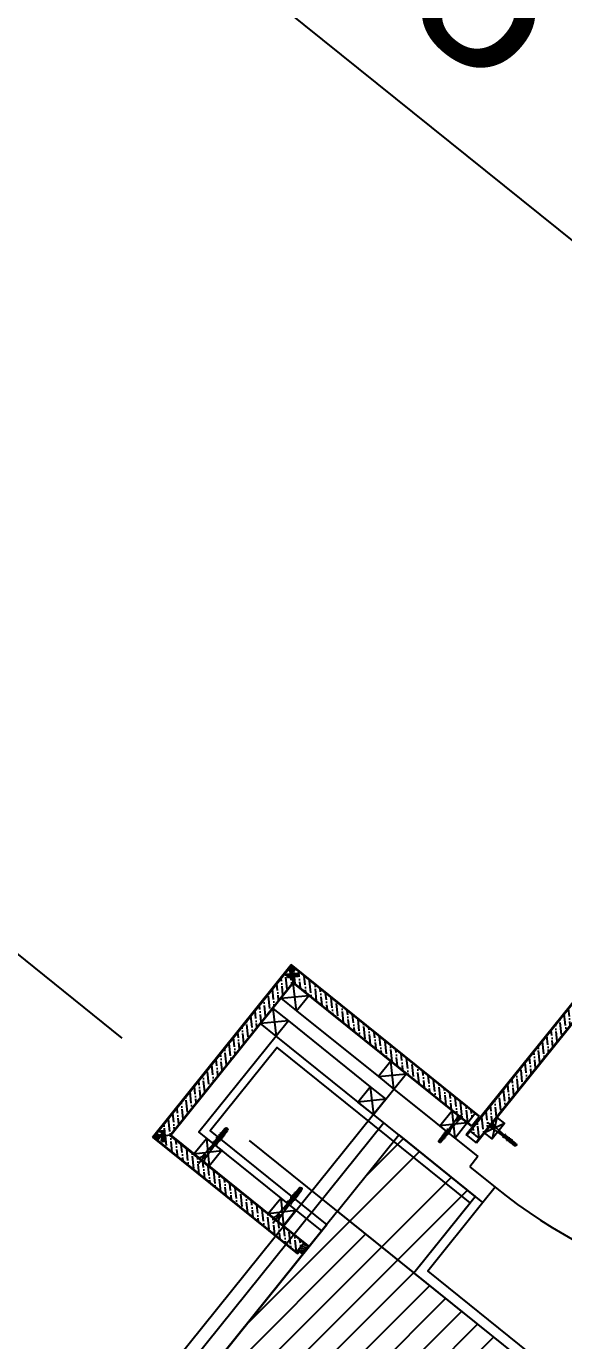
# Model space of a CAD drawing. Extents: x 83 to 143.2, y -2.6 to 70.8.
# Drawn here: x 114.537 to 115.36, y 39.33 to 41.343 of the extents above; entities that cross this region are included whole.
import ezdxf

# ---------------------------------------------------------------- set-up
doc = ezdxf.new("R2010")
doc.units = 0
doc.header["$MEASUREMENT"] = 0
doc.header["$PDMODE"] = 3
doc.header["$PDSIZE"] = 0.3
doc.linetypes.add('AXIS_100$0$A-AXIS$0$PHANTOM', pattern=[2.5, 1.25, -0.25, 0.25, -0.25, 0.25, -0.25])
doc.layers.get('0').update_dxf_attribs({"linetype": 'CONTINUOUS'})
doc.layers.get('DEFPOINTS').update_dxf_attribs({"linetype": 'CONTINUOUS'})
for name, color, linetype in [('00CONDAS-SERRUR', 3, 'CONTINUOUS'), ('00CONDAS-WOOD', 2, 'CONTINUOUS'), ('a-dim', 3, 'CONTINUOUS'), ('A-DOORS', 1, 'CONTINUOUS'), ('A-HATCH-CONC', 8, 'CONTINUOUS'), ('A-HATCH-WALL', 8, 'CONTINUOUS'), ('A-PLASTER', 8, 'CONTINUOUS'), ('A-PORTE', 1, 'CONTINUOUS'), ('A-sect-marble', 1, 'CONTINUOUS'), ('A-WALL', 4, 'CONTINUOUS'), ('AXIS_100$0$A-AXIS-100', 10, 'AXIS_100$0$A-AXIS$0$PHANTOM'), ('HA', 8, 'CONTINUOUS'), ('S-2ND-3RD-4-5-6TH$0$A-STR 2-3-4-5-6', 2, 'CONTINUOUS'), ('S-8TH$0$A-STR 7-8TH', 2, 'CONTINUOUS'), ('SERRUR', 3, 'CONTINUOUS'), ('WOOD', 2, 'CONTINUOUS')]:
    doc.layers.add(name, color=color, linetype=linetype)
doc.styles.add('A100-STEXT', font='ARIAL.TTF', dxfattribs={"height": 0.25})
doc.dimstyles.new('A100-DIM', dxfattribs={"dimtxt": 0.25, "dimasz": 0.2, "dimexe": 0.1, "dimexo": 0.3, "dimgap": 0.1, "dimtad": 1, "dimlfac": 100, "dimrnd": 0.5, "dimdsep": 46, "dimtxsty": 'A100-STEXT', "dimblk1": 'OBLIQUE', "dimblk2": 'OBLIQUE', "dimsah": 1, "dimcen": -0.05, "dimdle": 0.1, "dimclrd": 15, "dimclre": 15, "dimclrt": 256, "dimadec": 0, "dimazin": 0, "dimtfac": 0.28, "dimtix": 1, "dimtmove": 2, "dimatfit": 3, "dimldrblk": 'OBLIQUE', "dimfxl": 0, "dimtolj": 1, "dimarcsym": 0})
pattern_1 = [(231.1937094, (71.403425, 396.891095), (0.00228869687, -0.02108937805), [0.00075, -0.01425]), (321.1937094, (71.403756, 396.88313), (0.02108937805, 0.00228869687), [0.0015, -0.0135]), (276.1937094, (71.404468, 396.886407), (0.01168903746, -0.0094003406), [0.0010605, -0.0031815, 0.0010605, -0.002121, 0.007425, -0.00636470343]), (276.1937094, (71.403311, 396.89215), (0.01168903746, -0.0094003406), [0.00106065, -0.0021213, 0.00106065, -0.01697060343]), (276.1937094, (71.40119, 396.887118), (0.01168903746, -0.0094003406), [0.00106065, -0.0201525534]), (276.1937094, (71.399665, 396.88642), (0.01168903746, -0.0094003406), [0.00106065, -0.0201525534]), (276.1937094, (71.402244, 396.887233), (0.01168903746, -0.0094003406), [0.00106065, -0.0201525534]), (276.1937094, (71.403299, 396.887347), (0.01168903746, -0.0094003406), [0.0021213, -0.0190919034]), (276.1937094, (71.409715, 396.877375), (0.01168903746, -0.0094003406), [0.0021213, -0.0190919034]), (276.1937094, (71.404823, 396.888046), (0.01168903746, -0.0094003406), [0.0042426, -0.0169706034]), (276.1937094, (71.405878, 396.888161), (0.01168903746, -0.0094003406), [0.0042426, -0.0169706034]), (276.1937094, (71.403274, 396.877743), (0.01168903746, -0.0094003406), [0.0042426, -0.0169706034]), (276.1937094, (71.407517, 396.887805), (0.01168903746, -0.0094003406), [0.00318198, -0.0180312234]), (276.1937094, (71.41115, 396.888733), (0.01168903746, -0.0094003406), [0.00318198, -0.0180312234]), (276.1937094, (71.409041, 396.888504), (0.01168903746, -0.0094003406), [0.00318198, -0.0180312234]), (276.1937094, (71.406438, 396.878086), (0.01168903746, -0.0094003406), [0.005303301, -0.0159099024]), (276.1937094, (71.407962, 396.878785), (0.01168903746, -0.0094003406), [0.005303301, -0.0159099024]), (276.1937094, (71.4041, 396.879966), (0.01168903746, -0.0094003406), [0.0074246212, -0.0137885822]), (257.7587606, (71.403654, 396.888986), (-0.00940034059, -0.01168903746), [0.00167705085, -0.0318639687]), (257.7587606, (71.405281, 396.8838284), (-0.00940034059, -0.01168903746), [0.00167705085, -0.0318639687]), (257.7587606, (71.404582, 396.885353), (-0.00940034059, -0.01168903746), [0.00167705085, -0.0318639687]), (257.7587606, (71.4029554, 396.890511), (-0.00940034059, -0.01168903746), [0.003354102, -0.03018691765]), (257.7587606, (71.4063354, 396.883943), (-0.00940034059, -0.01168903746), [0.00503115294, -0.0285098667]), (257.7587606, (71.40786, 396.884642), (-0.00940034059, -0.01168903746), [0.0067082039, -0.0268328157]), (257.7587606, (71.4093844, 396.8853406), (-0.00940034059, -0.01168903746), [0.0067082039, -0.0268328157]), (257.7587606, (71.414301, 396.884274), (-0.00940034059, -0.01168903746), [0.0067082039, -0.0268328157]), (257.7587606, (71.413132, 396.885214), (-0.00940034059, -0.01168903746), [0.008385255, -0.02515576465]), (257.7587606, (71.411493, 396.8855694), (-0.00940034059, -0.01168903746), [0.008385255, -0.02515576465]), (294.6286582, (71.4035276, 396.8852384), (0.01168903746, -0.00940034059), [0.00167705085, -0.0318639687]), (294.6286582, (71.403769, 396.887932), (0.01168903746, -0.00940034059), [0.00167705085, -0.0318639687]), (294.6286582, (71.4034254, 396.891095), (0.01168903746, -0.00940034059), [0.003354102, -0.03018691765]), (294.6286582, (71.402359, 396.8861784), (0.01168903746, -0.00940034059), [0.003354102, -0.03018691765]), (294.6286582, (71.403781, 396.892734), (0.01168903746, -0.00940034059), [0.00503115294, -0.0285098667]), (294.6286582, (71.404721, 396.893903), (0.01168903746, -0.00940034059), [0.0067082039, -0.0268328157]), (294.6286582, (71.396845, 396.882913), (0.01168903746, -0.00940034059), [0.0067082039, -0.0268328157]), (294.6286582, (71.401304, 396.886064), (0.01168903746, -0.00940034059), [0.0067082039, -0.0268328157]), (294.6286582, (71.398255, 396.884666), (0.01168903746, -0.00940034059), [0.008385255, -0.02515576465]), (294.6286582, (71.39978, 396.885365), (0.01168903746, -0.00940034059), [0.008385255, -0.02515576465])]

# ---------------------------------------------------------------- blocks, each defined once
blk = doc.blocks.new('_OBLIQUE')
at = {"color": 0, "linetype": 'ByBlock'}
blk.add_line((-0.5, -0.5), (0.5, 0.5), dxfattribs=at)
blk = doc.blocks.new('*D50')
at = {"layer": 'a-dim', "color": 15, "lineweight": -2}
for p, q in [((114.295, 43.077), (114.5582, 43.4012)), ((117.1234, 41.1902), (114.4176, 43.3866)), ((116.8455, 41.0066), (117.1087, 41.3309))]:
    blk.add_line(p, q, dxfattribs=at)
at = {"layer": 'DEFPOINTS', "color": 0}
for p in [(114.4952, 43.3236), (114.106, 42.8441), (116.6565, 40.7737)]:
    blk.add_point(p, dxfattribs=at)
at = {"layer": 'a-dim', "color": 15, "lineweight": -2, "xscale": 0.2, "yscale": 0.2, "zscale": 0.2}
for p, rotation in [((114.4952, 43.3236), 140.9320866278699), ((117.0457, 41.2532), 320.9320866278699)]:
    blk.add_blockref('_OBLIQUE', p, dxfattribs=dict(at, rotation=rotation))
at = {"layer": 'a-dim', "insert": (115.914, 42.4652), "char_height": 0.25, "attachment_point": 5, "rotation": 320.9321, "style": 'A100-STEXT'}
blk.add_mtext('\\A1;328.5', dxfattribs=at)
blk = doc.blocks.new('*D72')
at = {"layer": 'a-dim', "color": 15, "lineweight": -2}
for p, q in [((114.1535, 42.2091), (113.9868, 42.0017)), ((113.9715, 42.1423), (115.9586, 40.5442)), ((115.9848, 40.7364), (115.818, 40.529))]:
    blk.add_line(p, q, dxfattribs=at)
at = {"layer": 'DEFPOINTS', "color": 0}
for p in [(114.3416, 42.4429), (116.1728, 40.9702), (115.8807, 40.6069)]:
    blk.add_point(p, dxfattribs=at)
at = {"layer": 'a-dim', "color": 15, "lineweight": -2, "xscale": 0.2, "yscale": 0.2, "zscale": 0.2}
for p, rotation in [((114.0494, 42.0796), 141.1937093686047), ((115.8807, 40.6069), 321.1937093686047)]:
    blk.add_blockref('_OBLIQUE', p, dxfattribs=dict(at, rotation=rotation))
at = {"layer": 'a-dim', "insert": (115.1078, 41.5207), "char_height": 0.25, "attachment_point": 5, "rotation": 321.1937, "style": 'A100-STEXT'}
blk.add_mtext('\\A1;235', dxfattribs=at)
blk = doc.blocks.new('*D89')
at = {"layer": 'a-dim', "color": 15, "lineweight": -2}
for p, q in [((116.596, 39.7957), (116.8362, 39.6026)), ((116.8209, 39.7432), (115.3955, 37.9707)), ((113.4055, 35.4962), (114.9228, 37.3829)), ((113.4747, 35.5688), (113.5461, 35.5114))]:
    blk.add_line(p, q, dxfattribs=at)
at = {"layer": 'DEFPOINTS', "color": 0}
for p in [(116.3623, 39.9837), (116.7583, 39.6652), (113.2409, 35.7568)]:
    blk.add_point(p, dxfattribs=at)
at = {"layer": 'a-dim', "color": 15, "lineweight": -2, "xscale": 0.2, "yscale": 0.2, "zscale": 0.2}
for p, rotation in [((116.7583, 39.6652), 51.19370935230358), ((113.4682, 35.5741), 231.1937093523036)]:
    blk.add_blockref('_OBLIQUE', p, dxfattribs=dict(at, rotation=rotation))
at = {"layer": 'a-dim', "insert": (115.057, 37.7589), "char_height": 0.25, "attachment_point": 5, "rotation": 51.1937, "style": 'A100-STEXT'}
blk.add_mtext('\\A1;525', dxfattribs=at)
blk = doc.blocks.new('P90E21.5D')
at = {"layer": 'A-PORTE'}
for p, q in [((0, 0), (-0.0313, -0.039)), ((0.1675, -0.1347), (0, 0)), ((-0.0313, -0.039), (0.0972, -0.1424)), ((0.0972, -0.1424), (0.1098, -0.1268)), ((0.1098, -0.1268), (0.1487, -0.1581)), ((0.1487, -0.1581), (0.1675, -0.1347)), ((0.1299, -0.1815), (0.155, -0.1503)), ((0.1487, -0.1581), (0.8033, -0.6845)), ((0.7845, -0.7079), (0.1299, -0.1815)), ((-0.564, -0.7013), (-0.5327, -0.6624)), ((-0.5327, -0.6624), (-0.4041, -0.7658)), ((-0.3965, -0.8361), (-0.564, -0.7013)), ((-0.4041, -0.7658), (-0.4166, -0.7814)), ((-0.4166, -0.7814), (-0.3777, -0.8127)), ((-0.3777, -0.8127), (-0.3965, -0.8361))]:
    blk.add_line(p, q, dxfattribs=at)
blk.add_arc((0.1487, -0.1581), 0.84, 231.1937, 321.1937, dxfattribs=at)
blk = doc.blocks.new('VICE')
at = {"layer": '00CONDAS-SERRUR'}
for p, q in [((-0.0582, 0.0033), (-0.0937, 0.0033)), ((-0.0582, 0.0033), (-0.0937, 0.0033)), ((-0.0582, 0.0018), (-0.0937, 0.0018)), ((-0.0582, 0.0018), (-0.0937, 0.0018)), ((-0.0903, 0), (-0.0164, 0.0039)), ((-0.0903, 0), (-0.0164, 0.0039)), ((-0.0903, 0), (-0.0164, -0.0039)), ((-0.0855, 0.0004), (-0.0851, -0.0005)), ((-0.0826, 0.0006), (-0.0822, -0.0006)), ((-0.0814, 0.005), (-0.0817, 0.0048)), ((-0.0814, 0.005), (-0.0817, 0.0048)), ((-0.0817, 0.0048), (-0.0812, 0.0033)), ((-0.0817, 0.0048), (-0.0812, 0.0033)), ((-0.0814, 0.005), (-0.0814, 0.005)), ((-0.0799, 0.0033), (-0.0814, 0.005)), ((-0.0799, 0.0033), (-0.0814, 0.005)), ((-0.0814, 0.005), (-0.0814, 0.005)), ((-0.0798, 0.0008), (-0.0792, -0.0008)), ((-0.0769, 0.005), (-0.0772, 0.0048)), ((-0.0769, 0.005), (-0.0772, 0.0048)), ((-0.0772, 0.0048), (-0.0768, 0.0033)), ((-0.0772, 0.0048), (-0.0768, 0.0033)), ((-0.077, 0.0009), (-0.0763, -0.001)), ((-0.0755, 0.0033), (-0.0769, 0.005)), ((-0.0769, 0.005), (-0.0769, 0.005)), ((-0.0769, 0.005), (-0.0769, 0.005)), ((-0.0755, 0.0033), (-0.0769, 0.005)), ((-0.0742, 0.0011), (-0.0733, -0.0012)), ((-0.0725, 0.005), (-0.0728, 0.0048)), ((-0.0725, 0.005), (-0.0728, 0.0048)), ((-0.0728, 0.0048), (-0.0724, 0.0033)), ((-0.0728, 0.0048), (-0.0724, 0.0033)), ((-0.0725, 0.005), (-0.0725, 0.005)), ((-0.0711, 0.0033), (-0.0725, 0.005)), ((-0.0711, 0.0033), (-0.0725, 0.005)), ((-0.0725, 0.005), (-0.0725, 0.005)), ((-0.0714, 0.0013), (-0.0704, -0.0013)), ((-0.0685, 0.0014), (-0.0675, -0.0015)), ((-0.0681, 0.005), (-0.0684, 0.0048)), ((-0.0681, 0.005), (-0.0684, 0.0048)), ((-0.0684, 0.0048), (-0.0679, 0.0033)), ((-0.0684, 0.0048), (-0.0679, 0.0033)), ((-0.0681, 0.005), (-0.0681, 0.005)), ((-0.0666, 0.0033), (-0.0681, 0.005)), ((-0.0681, 0.005), (-0.0681, 0.005)), ((-0.0666, 0.0033), (-0.0681, 0.005)), ((-0.0657, 0.0016), (-0.0645, -0.0017)), ((-0.0629, 0.0018), (-0.0616, -0.0019)), ((-0.0601, 0.0019), (-0.0586, -0.002)), ((-0.0573, 0.0021), (-0.0557, -0.0022)), ((-0.0567, 0.0048), (-0.0552, 0.0048)), ((-0.0567, 0.0048), (-0.0552, 0.0048)), ((-0.0543, 0.0023), (-0.0525, -0.0024)), ((-0.0513, 0.0025), (-0.0494, -0.0026)), ((-0.0485, 0.0026), (-0.0465, -0.0027)), ((-0.0457, 0.0028), (-0.0436, -0.0029)), ((-0.0429, 0.003), (-0.0406, -0.0031)), ((-0.04, 0.0031), (-0.0377, -0.0033)), ((-0.0102, 0.0074), (-0.0164, 0.0039)), ((-0.0102, 0.0074), (-0.0164, 0.0039)), ((-0.0102, 0.0074), (-0.0164, 0.0039)), ((-0.0102, 0.0074), (-0.0164, 0.0039)), ((-0.0164, 0.0039), (-0.0164, -0.0039)), ((-0.0164, -0.0039), (-0.0164, 0.0039)), ((-0.0164, 0.0039), (-0.0164, -0.0039)), ((-0.0164, -0.0039), (-0.0164, 0.0039)), ((-0.0102, 0.0012), (-0.0127, 0.0012)), ((-0.0127, 0.0012), (-0.0127, -0.0012)), ((-0.0102, 0.0012), (-0.0127, 0.0012)), ((-0.0127, -0.0012), (-0.0127, 0.0012)), ((-0.0102, 0.0012), (-0.0127, 0.0012)), ((-0.0127, 0.0012), (-0.0127, -0.0012)), ((-0.0102, 0.0012), (-0.0127, 0.0012)), ((-0.0127, -0.0012), (-0.0127, 0.0012)), ((-0.0102, 0.0074), (-0.0102, 0.0012)), ((-0.0102, 0.0012), (-0.0102, 0.0074)), ((-0.0102, 0.0074), (-0.0102, 0.0012)), ((-0.0102, 0.0012), (-0.0102, 0.0074)), ((-0.0582, -0.0018), (-0.0937, -0.0018)), ((-0.0582, -0.0018), (-0.0937, -0.0018)), ((-0.0582, -0.0033), (-0.0937, -0.0033)), ((-0.0582, -0.0033), (-0.0937, -0.0033)), ((-0.0817, -0.0048), (-0.0812, -0.0033)), ((-0.0817, -0.0048), (-0.0812, -0.0033)), ((-0.0814, -0.005), (-0.0817, -0.0048)), ((-0.0814, -0.005), (-0.0817, -0.0048)), ((-0.0799, -0.0033), (-0.0814, -0.005)), ((-0.0799, -0.0033), (-0.0814, -0.005)), ((-0.0814, -0.005), (-0.0814, -0.005)), ((-0.0814, -0.005), (-0.0814, -0.005)), ((-0.0772, -0.0048), (-0.0768, -0.0033)), ((-0.0772, -0.0048), (-0.0768, -0.0033)), ((-0.0769, -0.005), (-0.0772, -0.0048)), ((-0.0769, -0.005), (-0.0772, -0.0048)), ((-0.0755, -0.0033), (-0.0769, -0.005)), ((-0.0755, -0.0033), (-0.0769, -0.005)), ((-0.0769, -0.005), (-0.0769, -0.005)), ((-0.0769, -0.005), (-0.0769, -0.005)), ((-0.0728, -0.0048), (-0.0724, -0.0033)), ((-0.0728, -0.0048), (-0.0724, -0.0033)), ((-0.0725, -0.005), (-0.0728, -0.0048)), ((-0.0725, -0.005), (-0.0728, -0.0048)), ((-0.0711, -0.0033), (-0.0725, -0.005)), ((-0.0711, -0.0033), (-0.0725, -0.005)), ((-0.0725, -0.005), (-0.0725, -0.005)), ((-0.0725, -0.005), (-0.0725, -0.005)), ((-0.0684, -0.0048), (-0.0679, -0.0033)), ((-0.0684, -0.0048), (-0.0679, -0.0033)), ((-0.0681, -0.005), (-0.0684, -0.0048)), ((-0.0681, -0.005), (-0.0684, -0.0048)), ((-0.0666, -0.0033), (-0.0681, -0.005)), ((-0.0666, -0.0033), (-0.0681, -0.005)), ((-0.0681, -0.005), (-0.0681, -0.005)), ((-0.0681, -0.005), (-0.0681, -0.005)), ((-0.0567, -0.0048), (-0.0552, -0.0048)), ((-0.0567, -0.0048), (-0.0552, -0.0048)), ((-0.0102, -0.0074), (-0.0164, -0.0039)), ((-0.0102, -0.0074), (-0.0164, -0.0039)), ((-0.0102, -0.0074), (-0.0164, -0.0039)), ((-0.0102, -0.0074), (-0.0164, -0.0039)), ((-0.0102, -0.0012), (-0.0127, -0.0012)), ((-0.0102, -0.0012), (-0.0127, -0.0012)), ((-0.0102, -0.0012), (-0.0127, -0.0012)), ((-0.0102, -0.0012), (-0.0127, -0.0012)), ((-0.0102, -0.0012), (-0.0102, -0.0074)), ((-0.0102, -0.0074), (-0.0102, -0.0012)), ((-0.0102, -0.0012), (-0.0102, -0.0074)), ((-0.0102, -0.0074), (-0.0102, -0.0012))]:
    blk.add_line(p, q, dxfattribs=at)
for centre, radius, start, end in [((-0.0937, 0), 0.00335, 90, 270), ((-0.0937, 0), 0.00335, 90, 270), ((-0.0937, 0), 0.00185, 90, 270), ((-0.0937, 0), 0.00185, 90, 270), ((-0.0582, 0.0048), 0.0015, 270, 0), ((-0.0582, 0.0048), 0.003, 270, 0), ((-0.0582, 0.0048), 0.0015, 270, 0), ((-0.0582, 0.0048), 0.003, 270, 0), ((-0.0582, -0.0048), 0.003, 0, 90), ((-0.0582, -0.0048), 0.003, 0, 90), ((-0.0582, -0.0048), 0.0015, 0, 90), ((-0.0582, -0.0048), 0.0015, 0, 90)]:
    blk.add_arc(centre, radius, start, end, dxfattribs=at)
at = {"layer": 'HA'}
blk.add_line((-0.0255, 0), (0, 0), dxfattribs=at)

msp = doc.modelspace()

# ---------------------------------------------------------------- hatches: boundary and pattern name
at = {"layer": 'A-HATCH-CONC', "ltscale": 4}
h = msp.add_hatch(dxfattribs=at)
h.set_pattern_fill('ANSI31', color=256, scale=0.25, style=0)
h.set_pattern_definition([(45, (91.649424, -3e-10), (-0.022097087, 0.022097087), [])])
h.paths.add_polyline_path([(115.2862, 39.30918), (115.01346, 39.52852), (112.77896, 36.74999), (113.2281, 36.74999)])
at = {"layer": 'A-HATCH-WALL', "ltscale": 4}
h = msp.add_hatch(dxfattribs=at)
h.set_pattern_fill('ANSI32', color=256, scale=0.25, style=0)
h.set_pattern_definition([(45, (91.64942, -3e-10), (-0.06629126, 0.06629126), []), (45, (91.69362, -3e-10), (-0.06629126, 0.06629126), [])])
h.paths.add_polyline_path([(115.10746, 39.64541), (115.01346, 39.52852), (115.13035, 39.43452), (115.22435, 39.55141)])
at = {"layer": 'HA'}
h = msp.add_hatch(dxfattribs=at)
h.set_pattern_fill('ANSI36', color=256, scale=0.06, angle=51.19371, style=0)
h.set_pattern_definition([(96.1937, (115.2303564, 39.640254), (-0.00887228, 0.01223921), [0.01875, -0.00375, 0, -0.00375])])
h.paths.add_polyline_path([(115.68885, 40.2391), (115.21633, 39.65153), (115.23036, 39.64025), (115.70288, 40.22782)])
h = msp.add_hatch(dxfattribs=at)
h.set_pattern_fill('WOODFACE', color=256, scale=0.015, angle=51.19371, style=0)
h.set_pattern_definition([(51.1937094, (-243.284091, 5.586745), (0.02108937805, 0.00228869687), [0.00075, -0.01425]), (321.1937094, (-243.27624, 5.58813), (0.00228869687, -0.02108937805), [0.0015, -0.0135]), (6.1937094, (-243.279289, 5.586732), (0.01168903746, -0.0094003406), [0.0010605, -0.0031815, 0.0010605, -0.002121, 0.007425, -0.00636470343]), (6.1937094, (-243.285146, 5.58663), (0.01168903746, -0.0094003406), [0.00106065, -0.0021213, 0.00106065, -0.01697060343]), (6.1937094, (-243.280687, 5.589781), (0.01168903746, -0.0094003406), [0.00106065, -0.0201525534]), (6.1937094, (-243.280331, 5.59142), (0.01168903746, -0.0094003406), [0.00106065, -0.0201525534]), (6.1937094, (-243.280572, 5.588727), (0.01168903746, -0.0094003406), [0.00106065, -0.0201525534]), (6.1937094, (-243.280458, 5.587672), (0.01168903746, -0.0094003406), [0.0021213, -0.0190919034]), (6.1937094, (-243.269341, 5.583544), (0.01168903746, -0.0094003406), [0.0021213, -0.0190919034]), (6.1937094, (-243.280813, 5.586034), (0.01168903746, -0.0094003406), [0.0042426, -0.0169706034]), (6.1937094, (-243.280699, 5.584979), (0.01168903746, -0.0094003406), [0.0042426, -0.0169706034]), (6.1937094, (-243.271082, 5.589757), (0.01168903746, -0.0094003406), [0.0042426, -0.0169706034]), (6.1937094, (-243.28, 5.583455), (0.01168903746, -0.0094003406), [0.00318198, -0.0180312234]), (6.1937094, (-243.280127, 5.579707), (0.01168903746, -0.0094003406), [0.00318198, -0.0180312234]), (6.1937094, (-243.280356, 5.581816), (0.01168903746, -0.0094003406), [0.00318198, -0.0180312234]), (6.1937094, (-243.270739, 5.586593), (0.01168903746, -0.0094003406), [0.005303301, -0.0159099024]), (6.1937094, (-243.271094, 5.584954), (0.01168903746, -0.0094003406), [0.005303301, -0.0159099024]), (6.1937094, (-243.273077, 5.588473), (0.01168903746, -0.0094003406), [0.0074246212, -0.0137885822]), (24.6286582, (-243.281982, 5.5869735), (0.0094003406, 0.01168903746), [0.00167705085, -0.0318639687]), (24.6286582, (-243.2765955, 5.586491), (0.0094003406, 0.01168903746), [0.00167705085, -0.0318639687]), (24.6286582, (-243.2782344, 5.586847), (0.0094003406, 0.01168903746), [0.00167705085, -0.0318639687]), (24.6286582, (-243.283621, 5.587329), (0.0094003406, 0.01168903746), [0.003354102, -0.03018691765]), (24.6286582, (-243.276481, 5.585437), (0.0094003406, 0.01168903746), [0.00503115294, -0.0285098667]), (24.6286582, (-243.2768366, 5.583798), (0.0094003406, 0.01168903746), [0.0067082039, -0.0268328157]), (24.6286582, (-243.277192, 5.582159), (0.0094003406, 0.01168903746), [0.0067082039, -0.0268328157]), (24.6286582, (-243.2750956, 5.5775855), (0.0094003406, 0.01168903746), [0.0067082039, -0.0268328157]), (24.6286582, (-243.2762645, 5.5785255), (0.0094003406, 0.01168903746), [0.008385255, -0.02515576465]), (24.6286582, (-243.2769634, 5.58005), (0.0094003406, 0.01168903746), [0.008385255, -0.02515576465]), (347.7587605, (-243.278349, 5.587901), (0.01168903746, -0.00940034059), [0.00167705085, -0.0318639687]), (347.7587605, (-243.280928, 5.587088), (0.01168903746, -0.00940034059), [0.00167705085, -0.0318639687]), (347.7587605, (-243.284091, 5.586745), (0.01168903746, -0.00940034059), [0.003354102, -0.03018691765]), (347.7587605, (-243.279518, 5.588841), (0.01168903746, -0.00940034059), [0.003354102, -0.03018691765]), (347.7587605, (-243.285616, 5.586046), (0.01168903746, -0.00940034059), [0.00503115294, -0.0285098667]), (347.7587605, (-243.286556, 5.584877), (0.01168903746, -0.00940034059), [0.0067082039, -0.0268328157]), (347.7587605, (-243.277511, 5.594927), (0.01168903746, -0.00940034059), [0.0067082039, -0.0268328157]), (347.7587605, (-243.279632, 5.589896), (0.01168903746, -0.00940034059), [0.0067082039, -0.0268328157]), (347.7587605, (-243.278921, 5.5931736), (0.01168903746, -0.00940034059), [0.008385255, -0.02515576465]), (347.7587605, (-243.2792766, 5.591535), (0.01168903746, -0.00940034059), [0.008385255, -0.02515576465])])
h.paths.add_polyline_path([(114.94885, 39.90001), (114.94383, 39.89378), (114.94261, 39.90502)])
h.paths.add_polyline_path([(114.94383, 39.89378), (114.9376, 39.89879), (114.94261, 39.90502)])
h = msp.add_hatch(dxfattribs=at)
h.set_pattern_fill('ANSI36', color=256, scale=0.06, angle=51.19371, style=0)
h.set_pattern_definition([(96.1937, (115.212771, 39.6646625), (-0.00887228, 0.01223921), [0.01875, -0.00375, 0, -0.00375])])
h.paths.add_polyline_path([(114.94885, 39.90001), (114.94383, 39.89378), (114.94399, 39.89237), (114.95194, 39.89323), (114.95248, 39.88826), (114.94453, 39.8874), (114.94536, 39.87972), (115.21277, 39.66466), (115.22405, 39.67869)])
h = msp.add_hatch(dxfattribs=at)
h.set_pattern_fill('ANSI36', color=256, scale=0.06, angle=51.19371, style=0)
h.set_pattern_definition([(96.1937, (114.750238, 39.6370884), (-0.00887228, 0.01223921), [0.01875, -0.00375, 0, -0.00375])])
h.paths.add_polyline_path([(114.93657, 39.88654), (114.93603, 39.89151), (114.94399, 39.89237), (114.94383, 39.89378), (114.9376, 39.89879), (114.73621, 39.64837), (114.74245, 39.64336), (114.74385, 39.64351), (114.74299, 39.65146), (114.74796, 39.652), (114.74882, 39.64405), (114.7565, 39.64488), (114.94536, 39.87972), (114.94453, 39.8874)])
h = msp.add_hatch(dxfattribs=at)
h.set_pattern_fill('WOODFACE', color=256, scale=0.015, angle=51.19371, style=0)
h.set_pattern_definition([(51.1937094, (-243.284091, 5.586745), (0.02108937805, 0.00228869687), [0.00075, -0.01425]), (321.1937094, (-243.27624, 5.58813), (0.00228869687, -0.02108937805), [0.0015, -0.0135]), (6.1937094, (-243.279289, 5.586732), (0.01168903746, -0.0094003406), [0.0010605, -0.0031815, 0.0010605, -0.002121, 0.007425, -0.00636470343]), (6.1937094, (-243.285146, 5.58663), (0.01168903746, -0.0094003406), [0.00106065, -0.0021213, 0.00106065, -0.01697060343]), (6.1937094, (-243.280687, 5.589781), (0.01168903746, -0.0094003406), [0.00106065, -0.0201525534]), (6.1937094, (-243.280331, 5.59142), (0.01168903746, -0.0094003406), [0.00106065, -0.0201525534]), (6.1937094, (-243.280572, 5.588727), (0.01168903746, -0.0094003406), [0.00106065, -0.0201525534]), (6.1937094, (-243.280458, 5.587672), (0.01168903746, -0.0094003406), [0.0021213, -0.0190919034]), (6.1937094, (-243.269341, 5.583544), (0.01168903746, -0.0094003406), [0.0021213, -0.0190919034]), (6.1937094, (-243.280813, 5.586034), (0.01168903746, -0.0094003406), [0.0042426, -0.0169706034]), (6.1937094, (-243.280699, 5.584979), (0.01168903746, -0.0094003406), [0.0042426, -0.0169706034]), (6.1937094, (-243.271082, 5.589757), (0.01168903746, -0.0094003406), [0.0042426, -0.0169706034]), (6.1937094, (-243.28, 5.583455), (0.01168903746, -0.0094003406), [0.00318198, -0.0180312234]), (6.1937094, (-243.280127, 5.579707), (0.01168903746, -0.0094003406), [0.00318198, -0.0180312234]), (6.1937094, (-243.280356, 5.581816), (0.01168903746, -0.0094003406), [0.00318198, -0.0180312234]), (6.1937094, (-243.270739, 5.586593), (0.01168903746, -0.0094003406), [0.005303301, -0.0159099024]), (6.1937094, (-243.271094, 5.584954), (0.01168903746, -0.0094003406), [0.005303301, -0.0159099024]), (6.1937094, (-243.273077, 5.588473), (0.01168903746, -0.0094003406), [0.0074246212, -0.0137885822]), (24.6286582, (-243.281982, 5.5869735), (0.0094003406, 0.01168903746), [0.00167705085, -0.0318639687]), (24.6286582, (-243.2765955, 5.586491), (0.0094003406, 0.01168903746), [0.00167705085, -0.0318639687]), (24.6286582, (-243.2782344, 5.586847), (0.0094003406, 0.01168903746), [0.00167705085, -0.0318639687]), (24.6286582, (-243.283621, 5.587329), (0.0094003406, 0.01168903746), [0.003354102, -0.03018691765]), (24.6286582, (-243.276481, 5.585437), (0.0094003406, 0.01168903746), [0.00503115294, -0.0285098667]), (24.6286582, (-243.2768366, 5.583798), (0.0094003406, 0.01168903746), [0.0067082039, -0.0268328157]), (24.6286582, (-243.277192, 5.582159), (0.0094003406, 0.01168903746), [0.0067082039, -0.0268328157]), (24.6286582, (-243.2750956, 5.5775855), (0.0094003406, 0.01168903746), [0.0067082039, -0.0268328157]), (24.6286582, (-243.2762645, 5.5785255), (0.0094003406, 0.01168903746), [0.008385255, -0.02515576465]), (24.6286582, (-243.2769634, 5.58005), (0.0094003406, 0.01168903746), [0.008385255, -0.02515576465]), (347.7587605, (-243.278349, 5.587901), (0.01168903746, -0.00940034059), [0.00167705085, -0.0318639687]), (347.7587605, (-243.280928, 5.587088), (0.01168903746, -0.00940034059), [0.00167705085, -0.0318639687]), (347.7587605, (-243.284091, 5.586745), (0.01168903746, -0.00940034059), [0.003354102, -0.03018691765]), (347.7587605, (-243.279518, 5.588841), (0.01168903746, -0.00940034059), [0.003354102, -0.03018691765]), (347.7587605, (-243.285616, 5.586046), (0.01168903746, -0.00940034059), [0.00503115294, -0.0285098667]), (347.7587605, (-243.286556, 5.584877), (0.01168903746, -0.00940034059), [0.0067082039, -0.0268328157]), (347.7587605, (-243.277511, 5.594927), (0.01168903746, -0.00940034059), [0.0067082039, -0.0268328157]), (347.7587605, (-243.279632, 5.589896), (0.01168903746, -0.00940034059), [0.0067082039, -0.0268328157]), (347.7587605, (-243.278921, 5.5931736), (0.01168903746, -0.00940034059), [0.008385255, -0.02515576465]), (347.7587605, (-243.2792766, 5.591535), (0.01168903746, -0.00940034059), [0.008385255, -0.02515576465])])
h.paths.add_polyline_path([(114.95194, 39.89323), (114.95248, 39.88826), (114.93657, 39.88654), (114.93603, 39.89151)])
h = msp.add_hatch(dxfattribs=at)
h.set_pattern_fill('WOODFACE', color=256, scale=0.015, angle=51.19371, style=0)
h.set_pattern_definition(pattern_1)
h.paths.add_polyline_path([(114.73743, 39.63712), (114.74245, 39.64336), (114.7312, 39.64213)])
h.paths.add_polyline_path([(114.74245, 39.64336), (114.73621, 39.64837), (114.7312, 39.64213)])
h = msp.add_hatch(dxfattribs=at)
h.set_pattern_fill('ANSI36', color=256, scale=0.06, angle=51.19371, style=0)
h.set_pattern_definition([(96.1937, (114.950295, 39.465936), (-0.00887228, 0.01223921), [0.01875, -0.00375, 0, -0.00375])])
h.paths.add_polyline_path([(114.7565, 39.64488), (114.74882, 39.64405), (114.74969, 39.63609), (114.74471, 39.63555), (114.74385, 39.64351), (114.74245, 39.64336), (114.73743, 39.63712), (114.9503, 39.46594), (114.96158, 39.47996)])
h = msp.add_hatch(dxfattribs=at)
h.set_pattern_fill('WOODFACE', color=256, scale=0.015, angle=51.19371, style=0)
h.set_pattern_definition(pattern_1)
h.paths.add_polyline_path([(114.74471, 39.63555), (114.74969, 39.63609), (114.74796, 39.652), (114.74299, 39.65146)])
h = msp.add_hatch(dxfattribs=at)
h.set_pattern_fill('WOODFACE', color=256, scale=0.025, angle=51.19371, style=0)
h.set_pattern_definition([(51.193709, (-231.622752, -0.457025), (0.0351489634, 0.0038144948), [0.00125, -0.02375]), (321.193709, (-231.609667, -0.454716), (0.0038144948, -0.0351489634), [0.0025, -0.0225]), (6.1937094, (-231.614749, -0.457045), (0.0194817291, -0.0156672343), [0.0017675, -0.0053025, 0.0017675, -0.003535, 0.012375, -0.01060783906]), (6.1937094, (-231.62451, -0.457215), (0.0194817291, -0.0156672343), [0.00176775, -0.0035355, 0.00176775, -0.02828433905]), (6.1937094, (-231.617078, -0.451964), (0.0194817291, -0.0156672343), [0.00176775, -0.033587589]), (6.1937094, (-231.616486, -0.449232), (0.0194817291, -0.0156672343), [0.00176775, -0.033587589]), (6.1937094, (-231.616887, -0.453721), (0.0194817291, -0.0156672343), [0.00176775, -0.033587589]), (6.1937094, (-231.616697, -0.455478), (0.0194817291, -0.0156672343), [0.0035355, -0.031819839]), (6.1937094, (-231.598169, -0.462358), (0.0194817291, -0.0156672343), [0.0035355, -0.031819839]), (6.1937094, (-231.61729, -0.45821), (0.0194817291, -0.0156672343), [0.007071, -0.028284339]), (6.1937094, (-231.617099, -0.459967), (0.0194817291, -0.0156672343), [0.007071, -0.028284339]), (6.1937094, (-231.60107, -0.452005), (0.0194817291, -0.0156672343), [0.007071, -0.028284339]), (6.1937094, (-231.615934, -0.462508), (0.0194817291, -0.0156672343), [0.0053033, -0.030052039]), (6.1937094, (-231.616145, -0.468755), (0.0194817291, -0.0156672343), [0.0053033, -0.030052039]), (6.1937094, (-231.616526, -0.46524), (0.0194817291, -0.0156672343), [0.0053033, -0.030052039]), (6.1937094, (-231.600498, -0.457277), (0.0194817291, -0.0156672343), [0.008838835, -0.026516504]), (6.1937094, (-231.60109, -0.460008), (0.0194817291, -0.0156672343), [0.008838835, -0.026516504]), (6.1937094, (-231.604395, -0.454143), (0.0194817291, -0.0156672343), [0.0123743687, -0.0229809704]), (24.628658, (-231.619238, -0.456643), (0.01566723433, 0.0194817291), [0.0027950847, -0.0531066145]), (24.628658, (-231.61026, -0.457447), (0.01566723433, 0.0194817291), [0.0027950847, -0.0531066145]), (24.628658, (-231.612991, -0.456854), (0.01566723433, 0.0194817291), [0.0027950847, -0.0531066145]), (24.628658, (-231.621969, -0.456051), (0.01566723433, 0.0194817291), [0.00559017, -0.0503115294]), (24.628658, (-231.610069, -0.459205), (0.01566723433, 0.0194817291), [0.0083852549, -0.0475164445]), (24.628658, (-231.610661, -0.461936), (0.01566723433, 0.0194817291), [0.0111803399, -0.0447213595]), (24.628658, (-231.611254, -0.464668), (0.01566723433, 0.0194817291), [0.0111803399, -0.0447213595]), (24.628658, (-231.60776, -0.47229), (0.01566723433, 0.0194817291), [0.0111803399, -0.0447213595]), (24.628658, (-231.609708, -0.470723), (0.01566723433, 0.0194817291), [0.013975425, -0.0419262744]), (24.628658, (-231.610873, -0.468183), (0.01566723433, 0.0194817291), [0.013975425, -0.0419262744]), (347.7587605, (-231.613182, -0.455097), (0.0194817291, -0.01566723432), [0.0027950847, -0.0531066145]), (347.7587605, (-231.61748, -0.456453), (0.0194817291, -0.01566723432), [0.0027950847, -0.0531066145]), (347.7587605, (-231.622752, -0.457025), (0.0194817291, -0.01566723432), [0.00559017, -0.0503115294]), (347.7587605, (-231.61513, -0.45353), (0.0194817291, -0.01566723432), [0.00559017, -0.0503115294]), (347.7587605, (-231.625293, -0.45819), (0.0194817291, -0.01566723432), [0.0083852549, -0.0475164445]), (347.7587605, (-231.62686, -0.460138), (0.0194817291, -0.01566723432), [0.0111803399, -0.0447213595]), (347.7587605, (-231.611785, -0.443388), (0.0194817291, -0.01566723432), [0.0111803399, -0.0447213595]), (347.7587605, (-231.615321, -0.451773), (0.0194817291, -0.01566723432), [0.0111803399, -0.0447213595]), (347.7587605, (-231.614135, -0.44631), (0.0194817291, -0.01566723432), [0.013975425, -0.0419262744]), (347.7587605, (-231.614728, -0.449041), (0.0194817291, -0.01566723432), [0.013975425, -0.0419262744])])
h.paths.add_polyline_path([(114.96781, 39.47495), (114.95904, 39.46404), (114.95514, 39.46717), (114.95263, 39.46406), (114.9503, 39.46594), (114.96158, 39.47996)])

# ---------------------------------------------------------------- linework, layer by layer
at = {"layer": '00CONDAS-WOOD'}
for p, q in [((114.94383, 39.89378), (114.94885, 39.90001)), ((114.94383, 39.89378), (114.9376, 39.89879)), ((114.74245, 39.64336), (114.73621, 39.64837)), ((114.74245, 39.64336), (114.73743, 39.63712))]:
    msp.add_line(p, q, dxfattribs=at)
for points in [[(114.94551, 39.87831), (114.92671, 39.85493), (114.95053, 39.83578), (114.96933, 39.85916)], [(114.89538, 39.81597), (114.91418, 39.83935), (114.93799, 39.82019), (114.91919, 39.79682)], [(115.09482, 39.75824), (115.07602, 39.73486), (115.09983, 39.71571), (115.11863, 39.73909)], [(115.04468, 39.6959), (115.06348, 39.71927), (115.0873, 39.70012), (115.0685, 39.67674)], [(115.18877, 39.68268), (115.21214, 39.66388), (115.19334, 39.64051), (115.16997, 39.65931)], [(115.23866, 39.64898), (115.25746, 39.67236), (115.26915, 39.66296), (115.25035, 39.63958)], [(114.81679, 39.59768), (114.79341, 39.61648), (114.81257, 39.6403), (114.83594, 39.6215)], [(114.93047, 39.50627), (114.90709, 39.52507), (114.92624, 39.54888), (114.94962, 39.53008)]]:
    msp.add_lwpolyline(points, close=True, dxfattribs=at)
at = {"layer": 'A-PLASTER'}
for points in [[(115.0685, 39.67674), (114.91919, 39.79682), (114.80088, 39.6497), (114.98915, 39.49829)], [(115.23604, 39.54201), (115.15144, 39.4368), (115.30729, 39.31147), (112.75986, 36.14369)], [(115.23604, 39.54201), (115.15144, 39.4368), (115.30729, 39.31147), (114.58347, 38.41138)]]:
    msp.add_lwpolyline(points, dxfattribs=at)
at = {"layer": 'A-sect-marble'}
for points in [[(115.0685, 39.67674), (112.4364, 36.40381)], [(115.08408, 39.66421), (112.45199, 36.39128)]]:
    msp.add_lwpolyline(points, dxfattribs=at)
at = {"layer": 'A-WALL'}
for p, q in [((115.01346, 39.52852), (115.10746, 39.64541)), ((115.22435, 39.55141), (115.10746, 39.64541)), ((115.22435, 39.55141), (115.10746, 39.64541)), ((115.13035, 39.43452), (115.22435, 39.55141))]:
    msp.add_line(p, q, dxfattribs=at)
at = {"layer": 'A-WALL', "ltscale": 4}
msp.add_line((115.10746, 39.64541), (115.22435, 39.55141), dxfattribs=at)
at = {"layer": 'AXIS_100$0$A-AXIS-100'}
msp.add_line((127.54157, 29.45339), (91.75227, 58.2352), dxfattribs=at)
at = {"layer": 'HA'}
for p, q in [((114.95053, 39.83578), (114.94551, 39.87831)), ((114.92671, 39.85493), (114.96933, 39.85916)), ((114.93799, 39.82019), (114.89538, 39.81597)), ((114.91418, 39.83935), (114.91919, 39.79682)), ((114.93799, 39.82019), (115.06348, 39.71927)), ((114.95053, 39.83578), (115.07602, 39.73486)), ((115.07602, 39.73486), (115.11863, 39.73909)), ((115.09983, 39.71571), (115.09482, 39.75824)), ((115.06348, 39.71927), (115.0685, 39.67674)), ((115.0873, 39.70012), (115.04468, 39.6959)), ((115.19334, 39.64051), (115.18877, 39.68268)), ((115.21214, 39.66388), (115.16997, 39.65931)), ((115.26915, 39.66296), (115.23866, 39.64898)), ((115.25746, 39.67236), (115.25035, 39.63958)), ((114.81257, 39.6403), (114.81679, 39.59768)), ((114.79341, 39.61648), (114.83594, 39.6215)), ((114.92624, 39.54888), (114.93047, 39.50627)), ((114.90709, 39.52507), (114.94962, 39.53008))]:
    msp.add_line(p, q, dxfattribs=at)
at = {"layer": 'S-2ND-3RD-4-5-6TH$0$A-STR 2-3-4-5-6'}
msp.add_line((115.13035, 39.43452), (115.21652, 39.54167), dxfattribs=at)
for points in [[(115.21652, 39.54167), (114.9211, 39.77924), (114.81845, 39.6516), (114.99698, 39.50803)], [(114.99698, 39.50803), (114.29901, 38.64013)], [(114.57176, 38.42079), (115.2862, 39.30918), (115.13035, 39.43452), (115.13035, 39.43452)]]:
    msp.add_lwpolyline(points, dxfattribs=at)
at = {"layer": 'S-8TH$0$A-STR 7-8TH'}
msp.add_lwpolyline([(115.2862, 39.30918), (115.01346, 39.52852), (112.38136, 36.25559), (112.65411, 36.03625)], close=True, dxfattribs=at)
at = {"layer": 'WOOD'}
for p, q in [((115.21054, 39.64593), (115.69309, 40.24596)), ((115.21132, 39.6453), (115.69387, 40.24534)), ((115.22534, 39.63402), (115.70789, 40.23406)), ((115.22612, 39.63339), (115.70867, 40.23343)), ((114.72979, 39.64198), (114.94246, 39.90643)), ((114.7312, 39.64213), (114.94261, 39.90502)), ((115.23091, 39.67446), (114.94246, 39.90643)), ((114.94399, 39.89237), (114.94246, 39.90643)), ((115.23029, 39.67368), (114.94261, 39.90502)), ((114.7565, 39.64488), (114.94536, 39.87972)), ((114.94551, 39.87831), (114.94453, 39.8874)), ((115.21901, 39.65965), (114.94536, 39.87972)), ((114.75791, 39.64503), (114.94551, 39.87831)), ((115.21838, 39.65887), (114.94551, 39.87831)), ((115.21277, 39.66466), (115.22405, 39.67869)), ((115.21838, 39.65887), (115.23091, 39.67446)), ((114.74385, 39.64351), (114.72979, 39.64198)), ((114.72979, 39.64198), (114.95201, 39.46328)), ((114.7312, 39.64213), (114.95263, 39.46406)), ((114.75791, 39.64503), (114.74882, 39.64405)), ((114.7565, 39.64488), (114.96781, 39.47495)), ((114.75791, 39.64503), (114.96844, 39.47573)), ((115.22612, 39.63339), (115.21054, 39.64593)), ((115.21633, 39.65153), (115.23036, 39.64025)), ((114.96158, 39.47996), (114.9503, 39.46594))]:
    msp.add_line(p, q, dxfattribs=at)
for points in [[(114.93657, 39.88654), (114.93603, 39.89151), (114.95194, 39.89323), (114.95248, 39.88826)], [(114.74796, 39.652), (114.74299, 39.65146), (114.74471, 39.63555), (114.74969, 39.63609)]]:
    msp.add_lwpolyline(points, close=True, dxfattribs=at)
msp.add_lwpolyline([(114.96844, 39.47573), (114.95904, 39.46404), (114.95514, 39.46717), (114.95201, 39.46328)], dxfattribs=at)

# ---------------------------------------------------------------- block references
at = {"layer": 'A-DOORS'}
msp.add_blockref('P90E21.5D', (115.63252, 40.37809), dxfattribs=at)
at = {"layer": 'A-DOORS', "rotation": 359.99999999723}
msp.add_blockref('P90E21.5D', (115.63252, 40.37809), dxfattribs=at)
at = {"layer": 'SERRUR'}
for p, xscale, yscale, zscale, rotation in [((115.20414, 39.67786), -0.5760000000009299, 0.5760000000009279, 0.5760000000022472, 231.1937093550732), ((114.8005, 39.60136), -0.7200000000011686, 0.7199999999720622, 0.720000000002809, 51.19370935065762), ((115.24348, 39.66435), -0.5760000000009337, 0.5760000000009279, 0.5760000000022472, 321.1937093547107), ((114.91417, 39.50994), -0.720000000030269, 0.7199999999720622, 0.720000000002809, 51.1937093506581)]:
    msp.add_blockref('VICE', p, dxfattribs=dict(at, xscale=xscale, yscale=yscale, zscale=zscale, rotation=rotation))

# ---------------------------------------------------------------- dimensions: what is measured, and where the dimension line sits
at = {"layer": 'a-dim'}
dim = msp.add_aligned_dim(p1=(116.65647, 40.77371), p2=(114.10597, 42.84408), distance=-0.61761, dimstyle='A100-DIM', dxfattribs=at)
dim.commit()
dim.dimension.update_dxf_attribs({"geometry": '*D50', "text_midpoint": (115.91399, 42.46522)})
dim = msp.add_linear_dim(base=(115.8807, 40.60692), p1=(114.34155, 42.44289), p2=(116.17283, 40.97017), angle=141.19371, dimstyle='A100-DIM', dxfattribs=at)
dim.commit()
dim.dimension.update_dxf_attribs({"geometry": '*D72', "text_midpoint": (115.10778, 41.52074)})
dim = msp.add_linear_dim(base=(116.75827, 39.66524), p1=(113.24089, 35.75684), p2=(116.36227, 39.98371), angle=51.19371, dimstyle='A100-DIM', dxfattribs=at)
dim.commit()
dim.dimension.update_dxf_attribs({"geometry": '*D89', "text_midpoint": (115.05704, 37.75894), "dimtype": 160})

doc.saveas('drawing.dxf')
